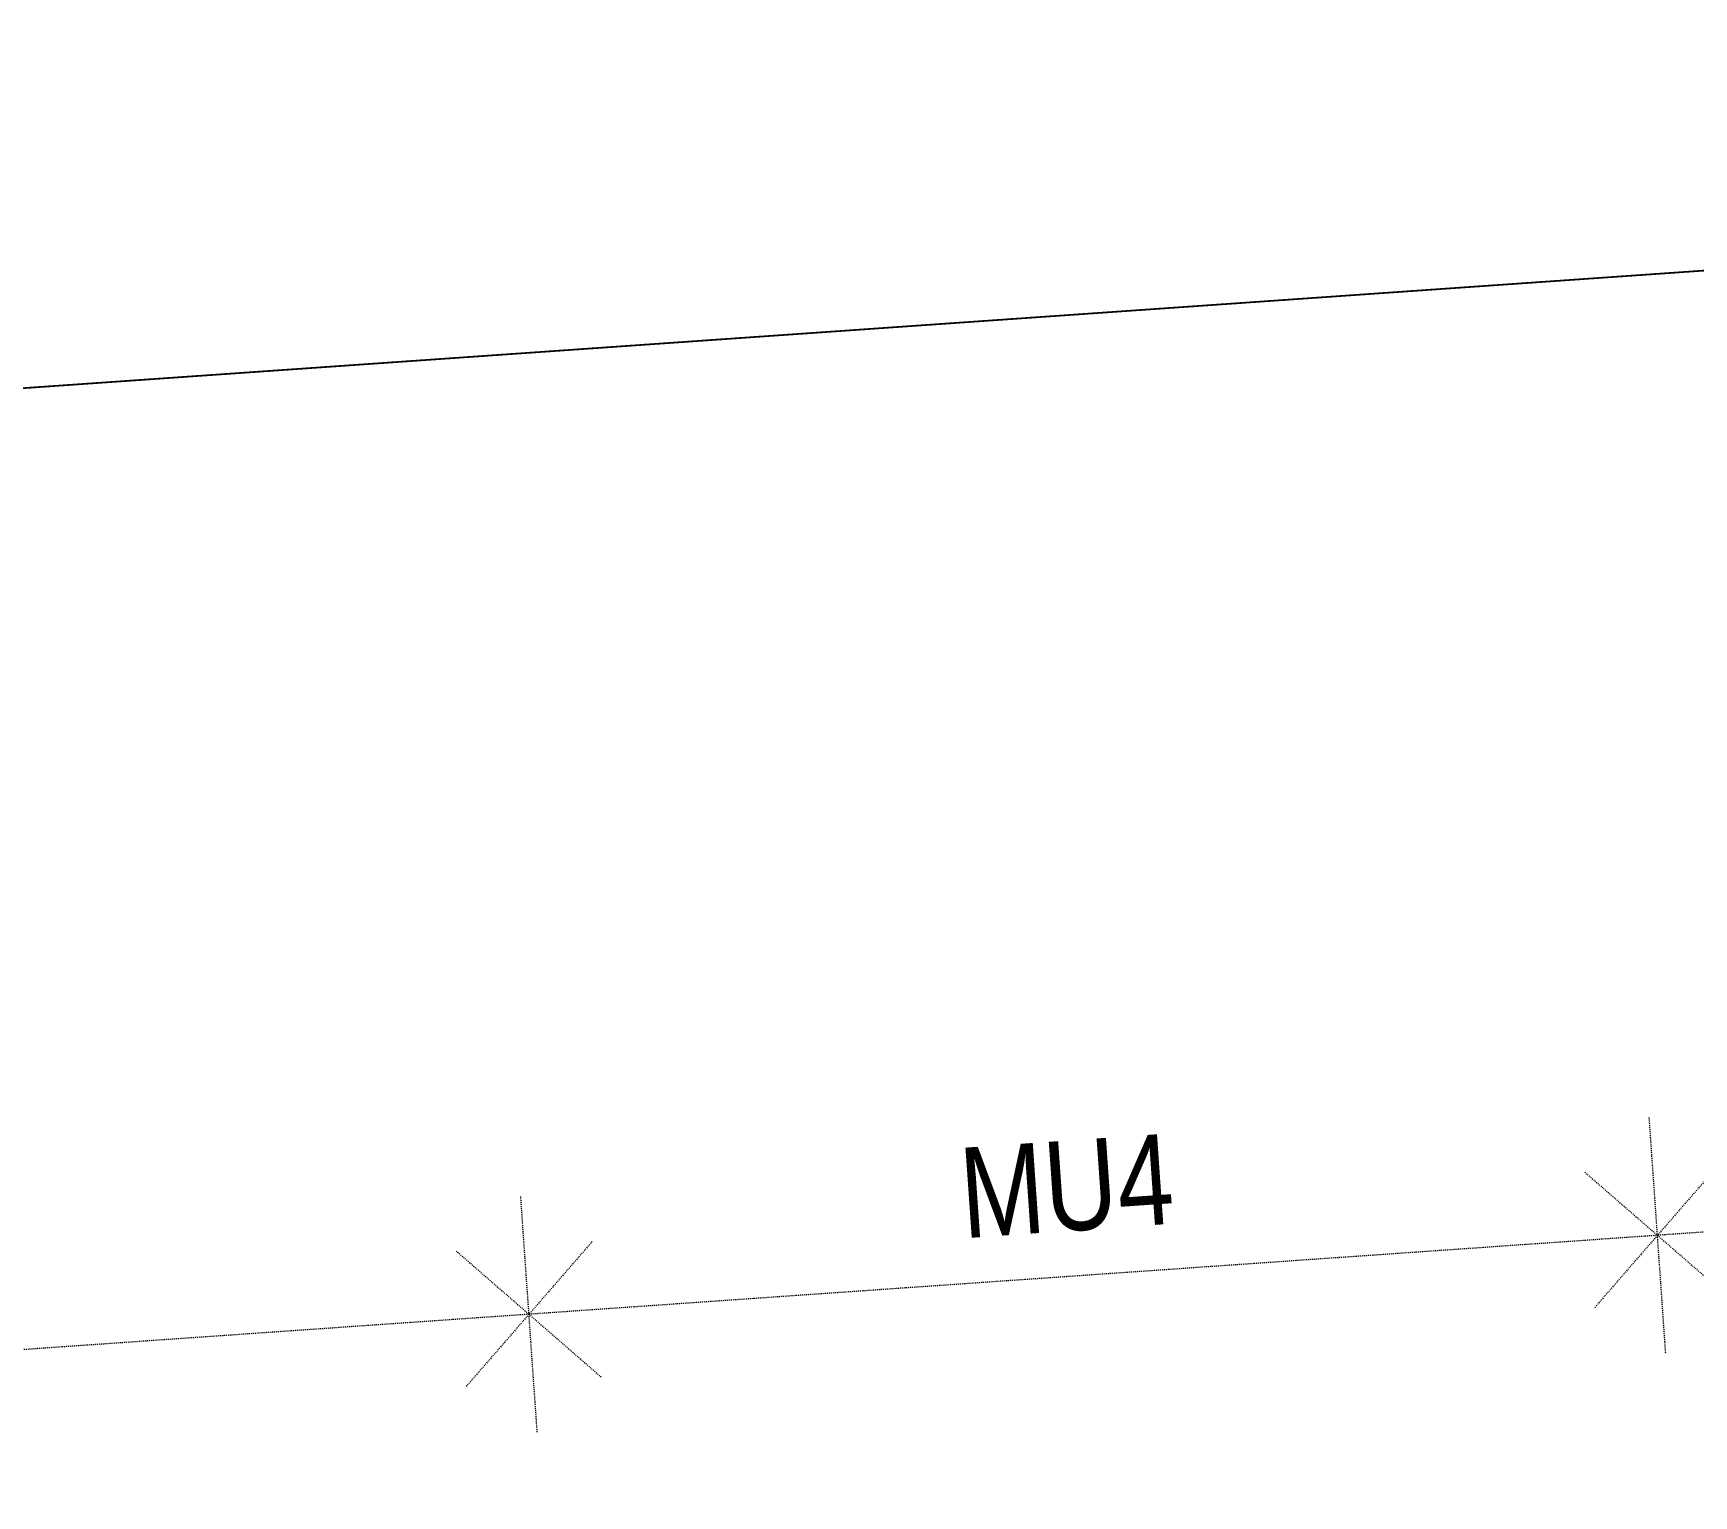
# Model space of a CAD drawing. Header units: metres. Extents: x 833997 to 840297, y 816389 to 819710.
# Drawn here: x 837075.7 to 837247.8, y 819507.4 to 819659 of the extents above; entities that cross this region are included whole.
import ezdxf

# ---------------------------------------------------------------- set-up
doc = ezdxf.new("R2010")
doc.units = ezdxf.units.M
doc.header["$LTSCALE"] = 30
doc.linetypes.add('DGN Style 2', pattern=[1.94727e-06, 0, -1.94727e-06])
doc.layers.add('AR-TXT-RM_MI_', color=4, linetype='Continuous')
doc.layers.add('BD_colour', color=1, linetype='DGN Style 2', lineweight=13)
doc.styles.get("Standard").update_dxf_attribs({"font": 'arial.ttf', "width": 0.8})

# ---------------------------------------------------------------- blocks, each defined once
blk = doc.blocks.new('A$C6BBC011B')
at = {"layer": 'BD_colour'}
for points in [[(-482096, 482323), (-482096, 506824)], [(-364814, 482323), (-364814, 506824)], [(-489168, 501644), (-482096, 494573), (-489168, 487502)], [(-475025, 501644), (-482096, 494573), (-475025, 487502)], [(-371886, 501644), (-364814, 494573), (-371886, 487502)], [(-357743, 501644), (-364814, 494573), (-357743, 487502)], [(-482096, 494573), (-723803, 494573)], [(-364814, 494573), (-482096, 494573)], [(-207267, 494573), (-364814, 494573)]]:
    blk.add_lwpolyline(points, dxfattribs=at)
at = {"layer": 'Defpoints', "color": 2}
blk.add_lwpolyline([(-1241324, 0), (0, 0), (0, 594000), (-1241324, 594000)], close=True, dxfattribs=at)
at = {"layer": 'Defpoints', "color": 250}
blk.add_lwpolyline([(-946451, 0), (-106451, 0), (-106451, 594000), (-946451, 594000)], close=True, dxfattribs=at)
at = {"layer": 'AR-TXT-RM_MI_', "color": 1, "width": 0.8}
blk.add_text('MU4', height=9360, dxfattribs=at).set_placement((-436610, 499289))

msp = doc.modelspace()

# ---------------------------------------------------------------- block references
at = {"layer": 'Defpoints', "xscale": 0.001, "yscale": 0.001, "zscale": 0.001, "rotation": 4.000303780547992}
msp.add_blockref('A$C6BBC011B', (837642.51, 819066.45), dxfattribs=at)

doc.saveas('drawing.dxf')
